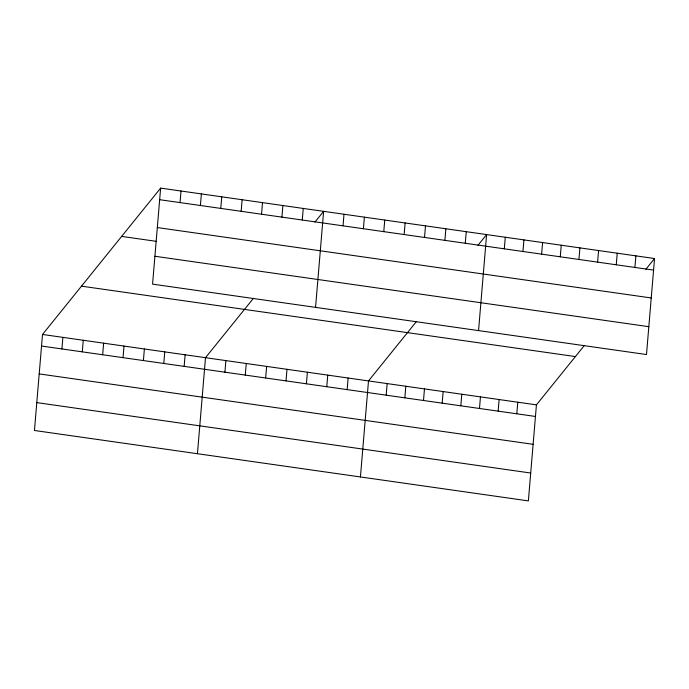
<?xml version="1.0" encoding="UTF-8"?>
<svg xmlns="http://www.w3.org/2000/svg" width="689" height="689" viewBox="0 0 689 689"><rect width="100%" height="100%" fill="white"/><g stroke="black" fill="none" stroke-linecap="round" stroke-linejoin="round"><path stroke-width="1.03" d="M160.632 188.106L152.57 284.135L646.489 354.542L654.55 258.521L160.632 188.106L42.511 334.458L34.45 430.479L528.368 500.894L536.43 404.865L584.332 345.516M61.915 348.944L62.888 337.36M82.292 351.855L83.266 340.263M102.661 354.757L103.634 343.165M123.038 357.66L124.011 346.076M143.407 360.562L144.38 348.978M163.784 363.473L164.757 351.881M180.036 202.6L181.009 191.008M184.161 366.376L185.134 354.783M200.404 205.503L201.377 193.919M197.442 453.715L205.503 357.694L253.414 298.337M220.781 208.405L221.755 196.821M224.907 372.181L225.88 360.597M241.159 211.316L242.132 199.724M245.284 375.092L246.257 363.499M261.527 214.219L262.5 202.626M265.653 377.994L266.626 366.402M281.904 217.121L282.878 205.537M286.03 380.896L287.003 369.313M302.282 220.024L303.255 208.44M306.407 383.799L307.38 372.215M315.562 307.372L323.623 211.342L314.968 222.073M326.775 386.71L327.749 375.117M343.027 225.837L344 214.245M347.153 389.612L348.126 378.02M363.404 228.739L364.378 217.147M360.433 476.952L368.503 380.922L416.406 321.574M383.773 231.642L384.746 220.058M386.184 395.176L387.158 383.584M404.15 234.553L405.123 222.96M404.848 397.837L405.821 386.245M424.519 237.455L425.492 225.863M423.502 400.498L424.476 388.906M444.896 240.358L445.869 228.765M442.166 403.151L443.139 391.567M465.273 243.26L466.246 231.676M460.82 405.812L461.794 394.229M478.554 330.608L486.615 234.579L477.959 245.31M479.484 408.474L480.457 396.89M504.305 248.824L505.278 237.24M498.138 411.135L499.112 399.542M522.96 251.485L523.933 239.901M516.802 413.796L517.775 402.204M541.623 254.146L542.596 242.554M560.278 256.808L561.251 245.215M578.941 259.469L579.914 247.876M597.596 262.13L598.569 250.538M616.259 264.783L617.232 253.199M634.913 267.444L635.887 255.86M645.886 269.253L654.55 258.521M159.659 199.698L653.577 270.105M157.316 227.559L651.234 297.967M121.652 236.405L156.291 241.339M154.913 256.265L648.823 326.681M81.491 286.159L575.41 356.575M42.511 334.458L536.43 404.865M41.538 346.042L535.456 416.457M39.204 373.912L533.114 444.319M36.793 402.617L530.711 473.024"/></g></svg>
